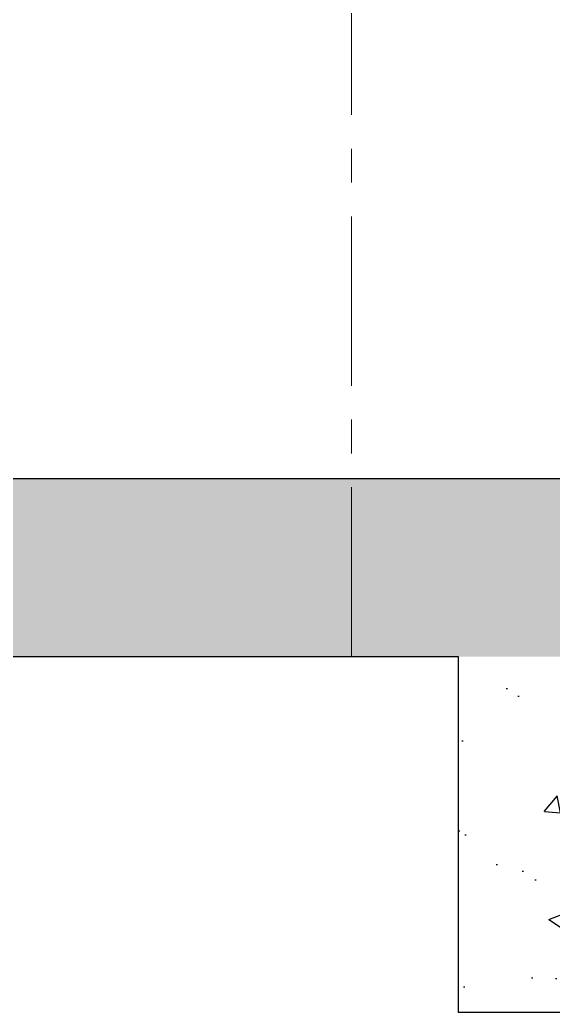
# Model space of a CAD drawing. Header units: millimetres. Extents: x 3220 to 226993, y 817 to 176024.
# Drawn here: x 198718 to 200218, y 72542 to 75334 of the extents above; entities that cross this region are included whole.
import ezdxf

# ---------------------------------------------------------------- set-up
doc = ezdxf.new("R2010")
doc.units = ezdxf.units.MM
doc.linetypes.add('AXES', pattern=[50.8, 31.75, -6.35, 6.35, -6.35])
doc.layers.add('Axe', color=1, linetype='AXES', lineweight=9)

# ---------------------------------------------------------------- blocks, each defined once
blk = doc.blocks.new('SECTION D-E')
h = blk.add_hatch()
h.set_pattern_fill('AR-CONC', color=256, scale=3)
h.paths.add_polyline_path([(0, -500), (-250, -500), (-250, -4000), (0, -4000)])
h.paths.add_polyline_path([(250, -500), (0, -500), (0, -4000), (3000, -4000), (3000, -3500), (2750, -3500), (250, -3500)])
h.paths.add_polyline_path([(15000, -3500), (12000, -3500), (12000, -4000), (15000, -4000)])
h.paths.add_polyline_path([(18000, -500), (17750, -500), (17750, -3500), (15000, -3500), (15000, -4000), (18000, -4000)])
h.paths.add_polyline_path([(18250, -500), (18000, -500), (18000, -4000), (18250, -4000)])
h.paths.add_polyline_path([(8000, -3500), (8000, -4000), (9000, -4000), (9000, -3500)])
h.paths.add_polyline_path([(5600, -4000), (5600, -3500), (3000, -3500), (3000, -4000)])
h.paths.add_polyline_path([(9800, -4000), (9800, -3500), (9000, -3500), (9000, -4000)])
h = blk.add_hatch()
h.set_pattern_fill('AR-CONC', color=256, scale=3)
h.set_pattern_definition([(50, (4500, 3e-11), (546.554, -47.817), [57.15, -628.65]), (355, (4500, 3e-11), (-105.73, 573.17), [45.72, -502.922]), (100.4514, (4545.55, -4), (440.824, 525.353), [48.57, -534.27]), (46.184, (4500, 152.4), (813.237, -126.127), [85.725, -942.975]), (96.636, (4567.8, 141.9), (712.21, 742.28), [72.855, -801.41]), (351.184, (4500, 152.4), (712.21, 742.28), [68.58, -754.38]), (21, (4576.2, 114.3), (454.843, -306.796), [57.15, -628.65]), (326, (4576.2, 114.3), (185.406, 552.564), [45.72, -502.92]), (71.4514, (4614.1, 88.73), (640.25, 245.768), [48.57, -534.27]), (37.5, (4500, 3e-11), (9.266, 253.665), [0, -496.824, 0, -510.54, 0, -504.825]), (7.5, (4500, 3e-11), (200.459, 300.542), [0, -291.084, 0, -485.394, 0, -192.405]), (327.5, (4330.07, 3e-11), (406.772, -17.1862), [0, -190.5, 0, -594.36, 0, -788.67]), (317.5, (4253.87, 3e-11), (444.388, 76.28), [0, -247.65, 0, -394.716, 0, -560.07])])
h.paths.add_polyline_path([(12500, -4000), (12000, -4000), (12000, -4500), (9800, -4500), (9800, -4000), (9300, -4000), (9300, -5000), (12500, -5000)])
for points in [[(-250, -500), (-250, -4000), (5500, -4000), (5500, -5000), (8000, -5000), (8000, -4000), (9300, -4000)], [(17750, -500), (17750, -3500), (250, -3500), (250, -500)], [(9300, -4000), (9300, -5000), (12500, -5000), (12500, -4000)]]:
    blk.add_lwpolyline(points)
at = {"layer": 'Axe', "ltscale": 15}
blk.add_line((9000, -4000), (9000, 33323.9), dxfattribs=at)

msp = doc.modelspace()

# ---------------------------------------------------------------- block references
at = {"color": 2}
msp.add_blockref('SECTION D-E', (190650.8, 77542.4), dxfattribs=at)

doc.saveas('drawing.dxf')
